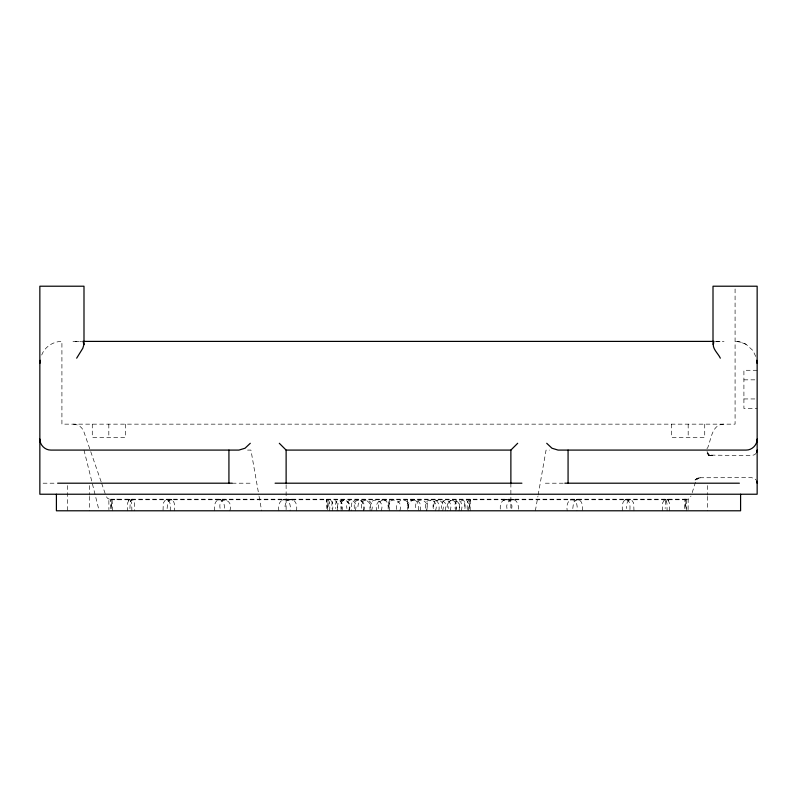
<?xml version="1.0" encoding="UTF-8"?>
<svg xmlns="http://www.w3.org/2000/svg" width="797" height="797" viewBox="0 0 797 797"><rect width="100%" height="100%" fill="white"/><g stroke="black" fill="none" stroke-linecap="round" stroke-linejoin="round"><path stroke-width="0.6" stroke-dasharray="3.98 2.99" d="M326.77 501.363L326.8 499.749L326.78 508.576M688.1 509.632L688.18 499.211L691.019 496.033M326.78 500.675L326.9 499.749L327.447 510.787M535.365 510.787L537.935 496.222M538.144 495.007L546.065 450.086L549.472 450.086M692.185 492.656L696.05 480.392L698.58 478.14L701.27 477.682L699.587 477.742L751.631 477.682L754.699 478.608L756.223 480.133M708.483 454.828L708.842 455.605L705.614 451.012M708.792 454.858L709.171 455.605L705.913 451.032M41.703 355.054C44.652 346.844 53.289 341.345 61.917 341.395L61.917 424.153L735.083 424.153L735.083 287.438M131.874 510.787L131.684 503.076L129.463 499.211L127.56 503.076L127.381 510.787M129.891 508.576L130.3 502.11L132.202 499.211L134.444 503.076L134.653 510.787M662.347 510.787L662.556 503.076L664.798 499.211L666.93 503.076L667.109 510.787M128.377 500.626L129.463 499.211L130.409 500.137M669.619 510.787L669.44 503.076L667.537 499.211L665.545 502.11L665.126 508.576M756.223 453.154L754.699 454.679L751.631 455.605L709.021 455.107M666.591 500.137L667.537 499.211L668.623 500.626M131.336 500.137L132.202 499.211L133.089 500.137M663.911 500.137L664.798 499.211L665.664 500.137M695.293 480.013L697.295 478.389L700.135 477.682M694.984 480.013L697.006 478.389L699.856 477.682M167.111 508.576L167.759 502.11L170.787 499.211C175.36 501.104 174.802 506.802 174.593 510.787M622.407 510.787C622.078 506.723 621.77 501.144 626.213 499.211C630.736 501.134 630.019 506.852 629.889 510.787M511.754 508.576C512.77 504.322 510.389 499.878 505.896 499.211C500.536 500.396 499.649 506.205 500.516 510.787M214.712 510.787C213.965 506.374 214.493 500.665 219.444 499.211C224.545 500.576 224.864 506.464 224.226 510.787M572.774 508.576L573.641 502.11L577.556 499.211C582.647 500.586 582.896 506.493 582.288 510.787M169.412 500.137L170.787 499.211L172.182 500.137M624.818 500.137L626.213 499.211L627.588 500.137M506.952 508.576C505.866 504.272 508.347 500.237 512.521 499.211C517.911 500.247 519.076 506.125 518.07 510.787M278.93 510.787C277.784 505.975 279.239 500.367 284.479 499.211C289.879 500.247 291.064 506.115 290.048 510.787M570.313 500.137L572.465 499.211C567.036 500.167 566.458 506.364 567.215 510.787M217.691 500.137L219.444 499.211L221.197 500.137M575.803 500.137L577.556 499.211L579.309 500.137M503.136 500.626L505.896 499.211L508.247 500.137M296.484 510.787C297.351 506.205 296.464 500.396 291.104 499.211C286.611 499.878 284.23 504.322 285.246 508.576M288.753 500.137L291.104 499.211L293.864 500.626M282.427 500.137L284.479 499.211L286.531 500.137M510.469 500.137L512.521 499.211L514.573 500.137M420.029 510.787C424.492 496.67 404.477 496.67 408.941 510.787M131.764 499.849L132.651 499.849M664.349 499.849L665.236 499.849M170.09 499.849L171.494 499.849M625.506 499.849L626.91 499.849M389.594 505.268C387.721 494.349 372.717 500.745 376.971 510.787M723.636 424.153C711.492 424.492 711.173 440.133 707.457 448.293L705.893 448.293M414.49 499.749C409.22 498.693 406.261 504.083 407.406 508.576M218.547 499.849L220.331 499.849M576.669 499.849L578.453 499.849M571.2 499.849C577.018 498.942 577.765 506.832 576.898 510.787M716.075 341.654L721.853 341.395M413.055 499.938L410.784 500.167C416.98 497.736 420.019 505.975 418.276 510.787M283.433 499.849L285.525 499.849M511.475 499.849L513.567 499.849M72.955 341.395L81.673 341.395M715.327 341.395L724.045 341.395M757.15 370.286L743.91 370.286L743.91 408.512L757.15 408.512M743.91 379.84L757.15 379.84M743.91 398.948L757.15 398.948M247.528 450.086L250.935 450.086L258.856 495.007M710.914 455.446L710.067 455.446L712.667 455.605L708.971 454.539L706.849 451.232M43.078 483.201L56.886 483.201M232.166 483.201L251.673 483.201M545.327 483.201L564.834 483.201M109.448 499.211L107.485 498.304L106.001 496.033M116.571 499.211L117.717 499.211M686.127 499.211L108.86 499.211L108.9 509.632M684.195 499.211L688.18 499.211L687.552 499.211M110.873 499.749L686.127 499.749M75.147 341.395L80.925 341.654M382.51 499.749L386.216 500.167C381.175 498.015 377.28 504.033 378.724 508.576M711.591 455.605L709.34 455.127M229.785 510.787C234.418 499.032 217.561 495.266 220.102 508.576M73.384 424.153C77.996 424.163 82.32 427.232 83.815 431.595L101.249 482.085M383.945 499.938C388.677 501.183 388.368 506.982 388.059 510.787M226.687 500.137L224.535 499.211L225.8 499.849M170.269 510.787C170.08 507.35 171.395 501.662 167.29 499.849A6.605 3.955 88.4 0 0 165.278 500.137L163.315 503.076L163.026 510.787M746.112 344.344L740.194 341.993L735.083 341.395A22.067 22.067 0 0 1 746.112 344.344L753.006 350.59L756.512 358.182M168.575 500.626L166.882 499.211L167.948 500.137M101.647 483.251L105.204 493.702M83.994 450.086L99.127 510.787M259.065 496.222L261.635 510.787M470.22 510.787L470.1 499.749L469.553 508.576M470.23 501.363L470.2 499.749L470.22 500.675M707.487 485.592L707.487 495.196M707.487 496.392L707.487 510.787M704.727 424.153L704.727 437.404L671.622 437.404L671.622 424.153M688.18 424.153L688.18 437.404M686.785 510.787L686.386 500.137A6.605 0.787 -88.8 0 0 685.988 499.839L685.35 508.576M686.028 508.576L685.39 499.849A6.605 0.936 -88.8 0 0 684.902 500.127L684.304 510.787M633.974 510.787L633.685 503.076L631.722 500.137A6.605 3.955 -88.5 0 0 629.71 499.849C626.352 501.203 626.631 505.627 626.731 508.576M510.877 483.201L510.877 510.787M469.672 508.576C470.449 494.578 466.076 500.875 467.45 510.787M468.098 510.787C470.409 500.327 463.695 494.907 464.591 508.576M464.94 508.576C466.703 494.977 457.01 500.118 459.989 510.787M461.234 510.787C464.83 499.719 453.373 495.166 455.127 508.576M458.893 510.787C463.306 496.69 443.281 496.651 447.775 510.787M455.964 499.749L455.964 509.562M455.685 510.787C459.749 499.45 446.29 495.256 448.322 508.576M450.096 510.787C454.439 499.261 439.555 495.286 441.797 508.576M445.712 510.787L445.214 503.076L441.927 500.137A6.605 6.535 -81.5 0 0 438.589 499.849C434.485 500.396 432.97 504.959 433.737 508.576M442.534 510.787C447.117 499.052 430.908 495.335 433.279 508.576M438.888 510.787C439.575 506.743 439.177 500.566 434.026 499.849A6.605 6.555 -79.1 0 0 430.679 500.137L427.371 503.076L426.873 510.787M435.441 510.787C440.153 498.942 423.038 495.335 425.528 508.576M426.375 510.787C431.197 498.812 413.314 495.365 415.855 508.576M408.323 508.576C410.963 495.335 392.363 498.753 397.245 510.787M407.456 499.749L407.456 509.562M399.755 510.787C404.637 498.753 386.037 495.335 388.677 508.576M389.544 499.749L389.594 510.787M381.145 510.787C385.927 498.892 367.985 495.296 370.625 508.576M371.472 510.787C376.144 499.012 358.969 495.286 361.559 508.576M370.127 510.787L369.629 503.076L366.321 500.137A6.605 6.555 79.8 0 0 362.974 499.849C358.859 500.386 357.345 504.959 358.112 508.576M363.721 510.787C368.234 499.171 351.915 495.246 354.466 508.576M363.263 510.787C363.95 506.743 363.552 500.566 358.411 499.849A6.605 6.535 80.8 0 0 355.073 500.137L351.786 503.076L351.288 510.787M355.203 510.787C359.467 499.37 344.473 495.206 346.904 508.576M349.225 510.787C353.719 496.651 333.694 496.69 338.107 510.787M348.678 510.787C352.633 499.58 339.014 495.146 341.315 508.576M341.873 510.787C345.37 499.858 333.724 495.067 335.766 508.576M341.036 499.749L341.036 509.562M337.011 510.787C339.99 500.118 330.297 494.977 332.06 508.576M332.409 510.787C334.61 500.476 327.617 494.807 328.902 508.576M329.55 510.787C330.924 500.875 326.551 494.578 327.328 508.576M286.123 484.775L286.123 510.787M125.378 424.153L125.378 437.404L92.273 437.404L92.273 424.153M112.696 510.787L112.098 500.137A6.605 0.936 88.8 0 0 111.61 499.858L110.972 508.576M111.65 508.576L111.012 499.849A6.605 0.787 88.8 0 0 110.614 500.157L110.215 510.787M108.82 424.153L108.82 437.404M89.513 485.592L89.513 495.196M89.513 496.392L89.513 510.787M67.436 485.592L67.436 510.787M289.779 499.849A6.605 6.127 86.7 0 1 292.907 500.137M666.999 499.849A6.605 2.451 -88.7 0 1 668.245 500.147M128.755 500.137A6.605 2.451 88.6 0 1 130.001 499.849M504.093 500.137A6.605 6.127 -86.7 0 1 507.221 499.849"/><path stroke-width="1.2" d="M757.15 450.086L756.732 452.198M39.85 363.462L40.239 360.294M756.771 441.907L757.15 439.057C757.24 444.955 752.019 450.175 746.112 450.086L558.089 450.086L551.962 448.233L546.712 443.281M720.339 358.182C718.286 353.479 711.392 348.14 713.753 342.551M713.006 344.344L713.006 286.213L757.15 286.213L757.15 494.23L39.85 494.23L39.85 286.213L83.994 286.213L83.994 344.344L82.808 348.269L76.661 358.182M250.288 443.281L245.038 448.233L238.911 450.086L50.888 450.086C44.981 450.175 39.76 444.955 39.85 439.057L40.229 441.907M279.309 443.281L286.123 450.086L510.877 450.086L517.691 443.281M82.768 341.395L714.102 341.395M57.623 483.201L232.166 483.201M275.085 483.201L521.915 483.201M564.834 483.201L739.377 483.201M83.247 342.551L83.994 344.344M756.732 481.089L757.15 483.201M756.761 360.294L757.15 363.462M740.592 494.23L740.592 510.787L56.408 510.787L56.408 494.23M568.072 450.086L568.072 483.201M510.877 450.086L510.877 483.53M286.123 450.086L286.123 483.53M228.928 450.086L228.928 483.201"/></g></svg>
